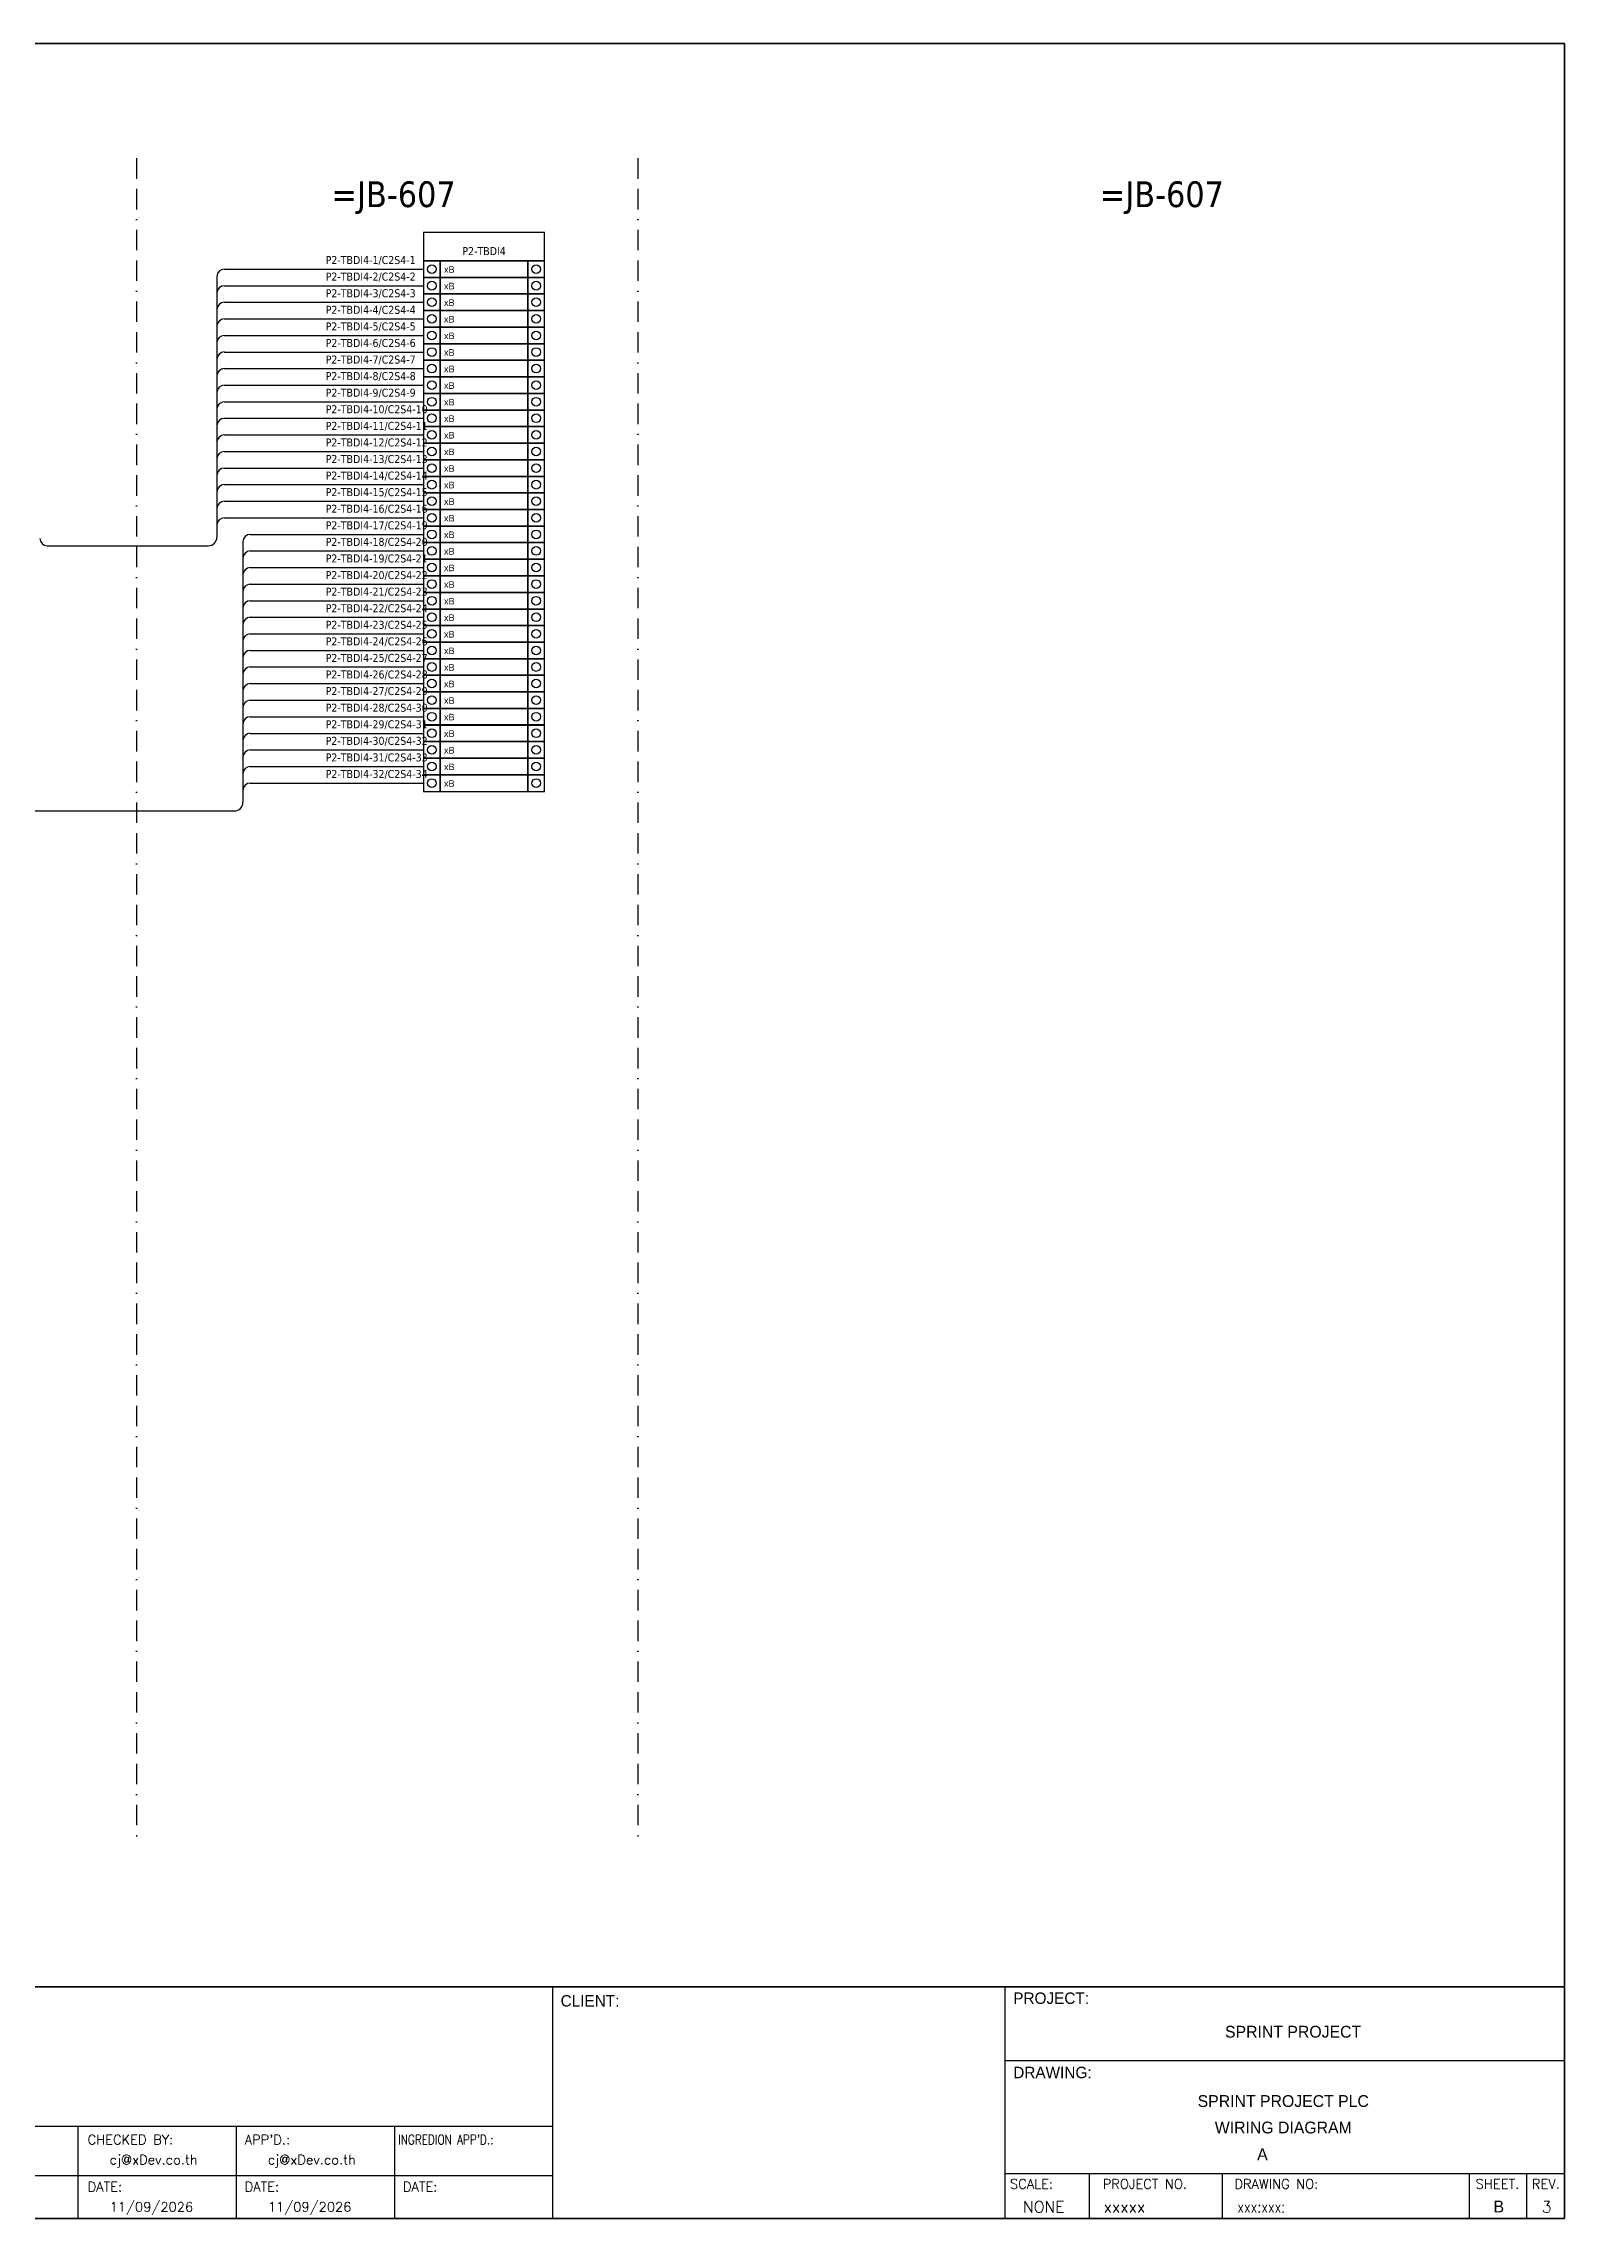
# Model space of a CAD drawing. Header units: millimetres. Extents: x 0 to 54213, y -3004 to 2820.
# Drawn here: x 18776 to 20667, y -3004 to -300 of the extents above; entities that cross this region are included whole.
import ezdxf
from ezdxf.enums import TextEntityAlignment as Align

# ---------------------------------------------------------------- set-up
doc = ezdxf.new("R2010")
doc.units = ezdxf.units.MM
doc.linetypes.add('BORDERX2', pattern=[88.9, 25.4, -12.7, 25.4, -12.7, 0, -12.7])
for name, color, linetype in [('GT_1', 9, 'Continuous'), ('HELPPOINT', 7, 'Continuous'), ('MEMBER', 7, 'Continuous'), ('x01001-FrameArea', 2, 'BORDERX2')]:
    doc.layers.add(name, color=color, linetype=linetype)
doc.layers.add('IE-WIRE', color=7, linetype='Continuous', lineweight=25)
doc.styles.add('HTX11', font='O8111901')
doc.styles.add('ROMANS', font='romans.shx', dxfattribs={"width": 0.85, "height": 25})
doc.styles.get("Standard").update_dxf_attribs({"font": 'arial.ttf'})
doc.styles.add('Tahoma', font='')
doc.styles.get('Tahoma').set_extended_font_data('Tahoma')

# ---------------------------------------------------------------- blocks, each defined once
blk = doc.blocks.new('xTermSingleLayer3')
at = {"color": 7, "ltscale": 25.4}
for points in [[(0, -537), (537, -537), (537, 0), (0, 0)], [(537, -537), (3378, -537), (3378, 0), (537, 0)], [(3378, -537), (3915, -537), (3915, 0), (3378, 0)]]:
    blk.add_lwpolyline(points, close=True, dxfattribs=at)
for centre in [(268, -268), (3647, -268)]:
    blk.add_circle(centre, 141, dxfattribs=at)
blk.add_attdef('TERMINAL_B', (661, -387), '', height=212)

msp = doc.modelspace()

# ---------------------------------------------------------------- linework, layer by layer
at = {"color": 4}
for p, q in [((20075.5, -2948.1), (20075.5, -3004.2)), ((20240.8, -2948.1), (20240.8, -3004.2))]:
    msp.add_line(p, q, dxfattribs=at)
at = {"color": 4, "ltscale": 0.5}
for p, q in [((20547.9, -2948.1), (20547.9, -3004.2)), ((20547.9, -2948.1), (20547.9, -3004.2)), ((20619.1, -2948.1), (20619.1, -3004.2)), ((20619.1, -2948.1), (20619.1, -3004.2))]:
    msp.add_line(p, q, dxfattribs=at)
at = {"color": 4, "ltscale": 25.4}
msp.add_lwpolyline([(19248.1, -570.2), (19398.4, -570.2), (19398.4, -535), (19248.1, -535)], close=True, dxfattribs=at)
at = {"layer": 'GT_1', "color": 4}
for p, q in [((19409, -3004.2), (19409, -2716.1)), ((19971.3, -3004.2), (19971.3, -2716.1)), ((19971.3, -3004.2), (19971.3, -2716.1)), ((19971.3, -3004.2), (19971.3, -2716.1)), ((19409, -2889.9), (18622, -2889.9)), ((18818.8, -3004.2), (18818.8, -2889.9)), ((19015.5, -3004.2), (19015.5, -2889.9)), ((19212.3, -3004.2), (19212.3, -2889.9)), ((19409, -2951.3), (18622, -2951.3)), ((19971.3, -2948.1), (20666.5, -2948.1))]:
    msp.add_line(p, q, dxfattribs=at)
at = {"layer": 'HELPPOINT', "color": 4, "lineweight": 35}
for p, q in [((16773.2, -300), (20666.5, -300)), ((16773.2, -300), (20666.5, -300)), ((20666.5, -300), (20666.5, -3004.2)), ((20666.5, -300), (20666.5, -3004.2)), ((20666.5, -3004.2), (16773.2, -3004.2)), ((20666.5, -3004.2), (16773.2, -3004.2))]:
    msp.add_line(p, q, dxfattribs=at)
at = {"layer": 'HELPPOINT', "color": 4}
for p, q in [((19971.3, -2807.6), (20666.5, -2807.6)), ((19971.3, -2807.6), (20666.5, -2807.6)), ((19971.3, -2948.1), (20666.5, -2948.1))]:
    msp.add_line(p, q, dxfattribs=at)
at = {"layer": 'IE-WIRE', "color": 4, "ltscale": 25.4}
for p, q in [((18991.2, -589.7), (18991.2, -913.6)), ((19000.4, -580.5), (19248.1, -580.5)), ((19000.4, -580.5), (19248.1, -580.5)), ((19000.4, -601.1), (19248.1, -601.1)), ((19000.4, -601.1), (19248.1, -601.1)), ((19000.4, -621.7), (19248.1, -621.7)), ((19000.4, -621.7), (19248.1, -621.7)), ((19000.4, -642.4), (19248.1, -642.4)), ((19000.4, -642.4), (19248.1, -642.4)), ((19000.4, -663), (19248.1, -663)), ((19000.4, -663), (19248.1, -663)), ((19000.4, -683.6), (19248.1, -683.6)), ((19000.4, -683.6), (19248.1, -683.6)), ((19000.4, -704.2), (19248.1, -704.2)), ((19000.4, -704.2), (19248.1, -704.2)), ((19000.4, -724.8), (19248.1, -724.8)), ((19000.4, -724.8), (19248.1, -724.8)), ((19000.4, -745.4), (19248.1, -745.4)), ((19000.4, -745.4), (19248.1, -745.4)), ((19000.4, -766), (19248.1, -766)), ((19000.4, -766), (19248.1, -766)), ((19000.4, -786.6), (19248.1, -786.6)), ((19000.4, -786.6), (19248.1, -786.6)), ((19000.4, -807.3), (19248.1, -807.3)), ((19000.4, -807.3), (19248.1, -807.3)), ((19000.4, -827.9), (19248.1, -827.9)), ((19000.4, -827.9), (19248.1, -827.9)), ((19000.4, -848.5), (19248.1, -848.5)), ((19000.4, -848.5), (19248.1, -848.5)), ((19000.4, -869.1), (19248.1, -869.1)), ((19000.4, -869.1), (19248.1, -869.1)), ((19000.4, -889.7), (19248.1, -889.7)), ((19000.4, -889.7), (19248.1, -889.7)), ((19032.7, -910.3), (19248.1, -910.3)), ((19032.7, -910.3), (19248.1, -910.3)), ((19023.6, -919.5), (19023.6, -1243.4)), ((19032.7, -930.9), (19248.1, -930.9)), ((19032.7, -930.9), (19248.1, -930.9)), ((19032.7, -951.5), (19248.1, -951.5)), ((19032.7, -951.5), (19248.1, -951.5)), ((19032.7, -972.1), (19248.1, -972.1)), ((19032.7, -972.1), (19248.1, -972.1)), ((19032.7, -992.8), (19248.1, -992.8)), ((19032.7, -992.8), (19248.1, -992.8)), ((19032.7, -1013.4), (19248.1, -1013.4)), ((19032.7, -1013.4), (19248.1, -1013.4)), ((19032.7, -1034), (19248.1, -1034)), ((19032.7, -1034), (19248.1, -1034)), ((19032.7, -1054.6), (19248.1, -1054.6)), ((19032.7, -1054.6), (19248.1, -1054.6)), ((19032.7, -1075.2), (19248.1, -1075.2)), ((19032.7, -1075.2), (19248.1, -1075.2)), ((19032.7, -1095.8), (19248.1, -1095.8)), ((19032.7, -1095.8), (19248.1, -1095.8)), ((19032.7, -1116.4), (19248.1, -1116.4)), ((19032.7, -1116.4), (19248.1, -1116.4)), ((19032.7, -1137), (19248.1, -1137)), ((19032.7, -1137), (19248.1, -1137)), ((19032.7, -1157.7), (19248.1, -1157.7)), ((19032.7, -1157.7), (19248.1, -1157.7)), ((19032.7, -1178.3), (19248.1, -1178.3)), ((19032.7, -1178.3), (19248.1, -1178.3)), ((19032.7, -1198.9), (19248.1, -1198.9)), ((19032.7, -1198.9), (19248.1, -1198.9)), ((19032.7, -1219.5), (19248.1, -1219.5)), ((19032.7, -1219.5), (19248.1, -1219.5))]:
    msp.add_line(p, q, dxfattribs=at)
at = {"layer": 'IE-WIRE', "color": 4}
for p, q in [((18780.1, -924.4), (18980.5, -924.4)), ((18747, -1254.1), (19012.8, -1254.1))]:
    msp.add_line(p, q, dxfattribs=at)
at = {"layer": 'IE-WIRE', "color": 4, "ltscale": 25.4}
for centre, radius, start, end in [((19000.4, -589.7), 9.14, 90, 180), ((19000.4, -610.3), 9.14, 90, 180), ((19000.4, -630.9), 9.14, 90, 180), ((19000.4, -651.5), 9.14, 90, 180), ((19000.4, -672.1), 9.14, 90, 180), ((19000.4, -692.7), 9.14, 90, 180), ((19000.4, -713.3), 9.14, 90, 180), ((19000.4, -733.9), 9.14, 90, 180), ((19000.4, -754.6), 9.14, 90, 180), ((19000.4, -775.2), 9.14, 90, 180), ((19000.4, -795.8), 9.14, 90, 180), ((19000.4, -816.4), 9.14, 90, 180), ((19000.4, -837), 9.14, 90, 180), ((19000.4, -857.6), 9.14, 90, 180), ((19000.4, -878.2), 9.14, 90, 180), ((19000.4, -898.8), 9.14, 90, 180), ((18980.5, -913.6), 10.8, 270, 0), ((19032.7, -919.5), 9.14, 90, 180), ((19032.7, -940.1), 9.14, 90, 180), ((19032.7, -960.7), 9.14, 90, 180), ((19032.7, -981.3), 9.14, 90, 180), ((19032.7, -1001.9), 9.14, 90, 180), ((19032.7, -1022.5), 9.14, 90, 180), ((19032.7, -1043.1), 9.14, 90, 180), ((19032.7, -1063.7), 9.14, 90, 180), ((19032.7, -1084.3), 9.14, 90, 180), ((19032.7, -1105), 9.14, 90, 180), ((19032.7, -1125.6), 9.14, 90, 180), ((19032.7, -1146.2), 9.14, 90, 180), ((19032.7, -1166.8), 9.14, 90, 180), ((19032.7, -1187.4), 9.14, 90, 180), ((19032.7, -1208), 9.14, 90, 180), ((19012.8, -1243.4), 10.8, 270, 0), ((19032.7, -1228.6), 9.14, 90, 180)]:
    msp.add_arc(centre, radius, start, end, dxfattribs=at)
at = {"layer": 'IE-WIRE', "color": 4}
msp.add_arc((18780.1, -915.4), 8.96, 180, 270, dxfattribs=at)
at = {"layer": 'MEMBER', "color": 4, "lineweight": 35}
msp.add_line((16773.2, -2716.1), (20666.5, -2716.1), dxfattribs=at)
msp.add_line((16773.2, -2716.1), (20666.5, -2716.1), dxfattribs=at)
at = {"layer": 'MEMBER', "color": 4}
for p, q in [((19971.3, -2807.6), (20666.5, -2807.6)), ((19971.3, -2807.6), (20666.5, -2807.6)), ((19971.3, -2948.1), (20666.5, -2948.1)), ((19971.3, -2948.1), (20666.5, -2948.1))]:
    msp.add_line(p, q, dxfattribs=at)
at = {"layer": 'x01001-FrameArea'}
for p, q in [((18891.4, -442.7), (18891.4, -2529.2)), ((19514.5, -442.7), (19514.5, -2529.2))]:
    msp.add_line(p, q, dxfattribs=at)

# ---------------------------------------------------------------- block references
at = {"xscale": 0.0384, "yscale": 0.0384, "zscale": 0.0384}
for p in [(19248.1, -570.2), (19248.1, -590.8), (19248.1, -611.4), (19248.1, -632.1), (19248.1, -652.7), (19248.1, -673.3), (19248.1, -693.9), (19248.1, -714.5), (19248.1, -735.1), (19248.1, -755.7), (19248.1, -776.3), (19248.1, -796.9), (19248.1, -817.6), (19248.1, -838.2), (19248.1, -858.8), (19248.1, -879.4), (19248.1, -900), (19248.1, -920.6), (19248.1, -941.2), (19248.1, -961.8), (19248.1, -982.5), (19248.1, -1003.1), (19248.1, -1023.7), (19248.1, -1044.3), (19248.1, -1064.9), (19248.1, -1085.5), (19248.1, -1106.1), (19248.1, -1126.7), (19248.1, -1147.3), (19248.1, -1168), (19248.1, -1188.6), (19248.1, -1209.2)]:
    msp.add_blockref('xTermSingleLayer3', p, dxfattribs=at).add_auto_attribs({'TERMINAL_B': 'xB'})

# ---------------------------------------------------------------- texts
at = {"color": 2, "style": 'Tahoma'}
for p in [(19210.9, -487.4), (20166, -487.4)]:
    msp.add_text('=JB-607', height=32, dxfattribs=at).set_placement(p, align=Align.MIDDLE_CENTER)
at = {"color": 4, "style": 'Tahoma'}
for s, p in [('P2-TBDI4-1/C2S4-1', (19126.4, -574.2)), ('P2-TBDI4-2/C2S4-2', (19126.4, -594.8)), ('P2-TBDI4-3/C2S4-3', (19126.4, -615.5)), ('P2-TBDI4-4/C2S4-4', (19126.4, -636.1)), ('P2-TBDI4-5/C2S4-5', (19126.4, -656.7)), ('P2-TBDI4-6/C2S4-6', (19126.4, -677.3)), ('P2-TBDI4-7/C2S4-7', (19126.4, -697.9)), ('P2-TBDI4-8/C2S4-8', (19126.4, -718.5)), ('P2-TBDI4-9/C2S4-9', (19126.4, -739.1)), ('P2-TBDI4-10/C2S4-10', (19126.4, -759.7)), ('P2-TBDI4-11/C2S4-11', (19126.4, -780.4)), ('P2-TBDI4-12/C2S4-12', (19126.4, -801)), ('P2-TBDI4-13/C2S4-13', (19126.4, -821.6)), ('P2-TBDI4-14/C2S4-14', (19126.4, -842.2)), ('P2-TBDI4-15/C2S4-15', (19126.4, -862.8)), ('P2-TBDI4-16/C2S4-16', (19126.4, -883.4)), ('P2-TBDI4-17/C2S4-19', (19126.4, -904)), ('P2-TBDI4-18/C2S4-20', (19126.4, -924.6)), ('P2-TBDI4-19/C2S4-21', (19126.4, -945.2)), ('P2-TBDI4-20/C2S4-22', (19126.4, -965.9)), ('P2-TBDI4-21/C2S4-23', (19126.4, -986.5)), ('P2-TBDI4-22/C2S4-24', (19126.4, -1007.1)), ('P2-TBDI4-23/C2S4-25', (19126.4, -1027.7)), ('P2-TBDI4-24/C2S4-26', (19126.4, -1048.3)), ('P2-TBDI4-25/C2S4-27', (19126.4, -1068.9)), ('P2-TBDI4-26/C2S4-28', (19126.4, -1089.5)), ('P2-TBDI4-27/C2S4-29', (19126.4, -1110.1)), ('P2-TBDI4-28/C2S4-30', (19126.4, -1130.8)), ('P2-TBDI4-29/C2S4-31', (19126.4, -1151.4)), ('P2-TBDI4-30/C2S4-32', (19126.4, -1172)), ('P2-TBDI4-31/C2S4-33', (19126.4, -1192.6)), ('P2-TBDI4-32/C2S4-34', (19126.4, -1213.2))]:
    msp.add_text(s, height=9.949, dxfattribs=at).set_placement(p)
msp.add_text('P2-TBDI4', height=9.95, dxfattribs=at).set_placement((19323.3, -558.1), align=Align.MIDDLE_CENTER)
at = {"color": 4, "ltscale": 100, "style": 'HTX11'}
for s, p in [('SPRINT PROJECT', (20329.1, -2772)), ('SPRINT PROJECT PLC', (20316.9, -2858.2)), ('WIRING DIAGRAM', (20316.9, -2891.1))]:
    msp.add_text(s, height=14.693, dxfattribs=at).set_placement(p, align=Align.MIDDLE_CENTER)
at = {"style": 'HTX11'}
for tag, text, height, p in [('A', 'A', 14.8, (20291, -2924.4)), ('B', 'CHASSIS C2 SLOT 4', 14.821, (20584.8, -2989.3))]:
    msp.add_attdef(tag, text=text, height=height, dxfattribs=at).set_placement(p, align=Align.MIDDLE_CENTER)
at = {"layer": 'GT_1', "color": 4, "style": 'HTX11'}
for s, p in [('CLIENT:', (19418.5, -2740.7)), ('PROJECT:', (19981.2, -2737.4)), ('DRAWING:', (19981.2, -2829.8))]:
    msp.add_text(s, height=14.25, dxfattribs=at).set_placement(p)
at = {"layer": 'MEMBER', "color": 4, "ltscale": 0.8, "style": 'ROMANS'}
for s, height, p in [('CHECKED BY:', 11.875, (18830.5, -2912.1)), ("APP'D.:", 11.88, (19025.7, -2912.1)), ('cj@xDev.co.th', 11.875, (18857.8, -2937)), ('cj@xDev.co.th', 11.875, (19054.5, -2937)), ('DATE:', 11.88, (18830.5, -2970.6)), ('DATE:', 11.88, (19025.7, -2970.6)), ('DATE:', 11.88, (19222.5, -2970.6)), ('SCALE:', 11.88, (19977.2, -2967.2)), ('PROJECT NO.', 11.875, (20092.4, -2967.2)), ('DRAWING NO:', 11.875, (20256.1, -2967.2)), ('SHEET.', 12, (20555.9, -2967.2)), ('REV.', 12, (20625.8, -2967.2)), ('11/09/2026', 11.88, (18857.8, -2995.7)), ('11/09/2026', 11.88, (19054.5, -2995.7)), ('NONE', 14.23, (19993.2, -2996.9)), ('xxxxx', 14.23, (20093.6, -2996.9))]:
    msp.add_text(s, height=height, dxfattribs=at).set_placement(p)
at = {"layer": 'MEMBER', "color": 4, "ltscale": 0.8, "style": 'ROMANS', "width": 0.8}
for s, height, p in [("INGREDION APP'D.:", 11.875, (19216.5, -2912.1)), ('xxx:xxx:', 14.23, (20259.8, -2996.9))]:
    msp.add_text(s, height=height, dxfattribs=at).set_placement(p)
at = {"layer": 'MEMBER', "color": 4, "ltscale": 0.8, "style": 'ROMANS'}
msp.add_text('3', height=14.2, dxfattribs=at).set_placement((20644.4, -2996.9), align=Align.CENTER)

doc.saveas('drawing.dxf')
